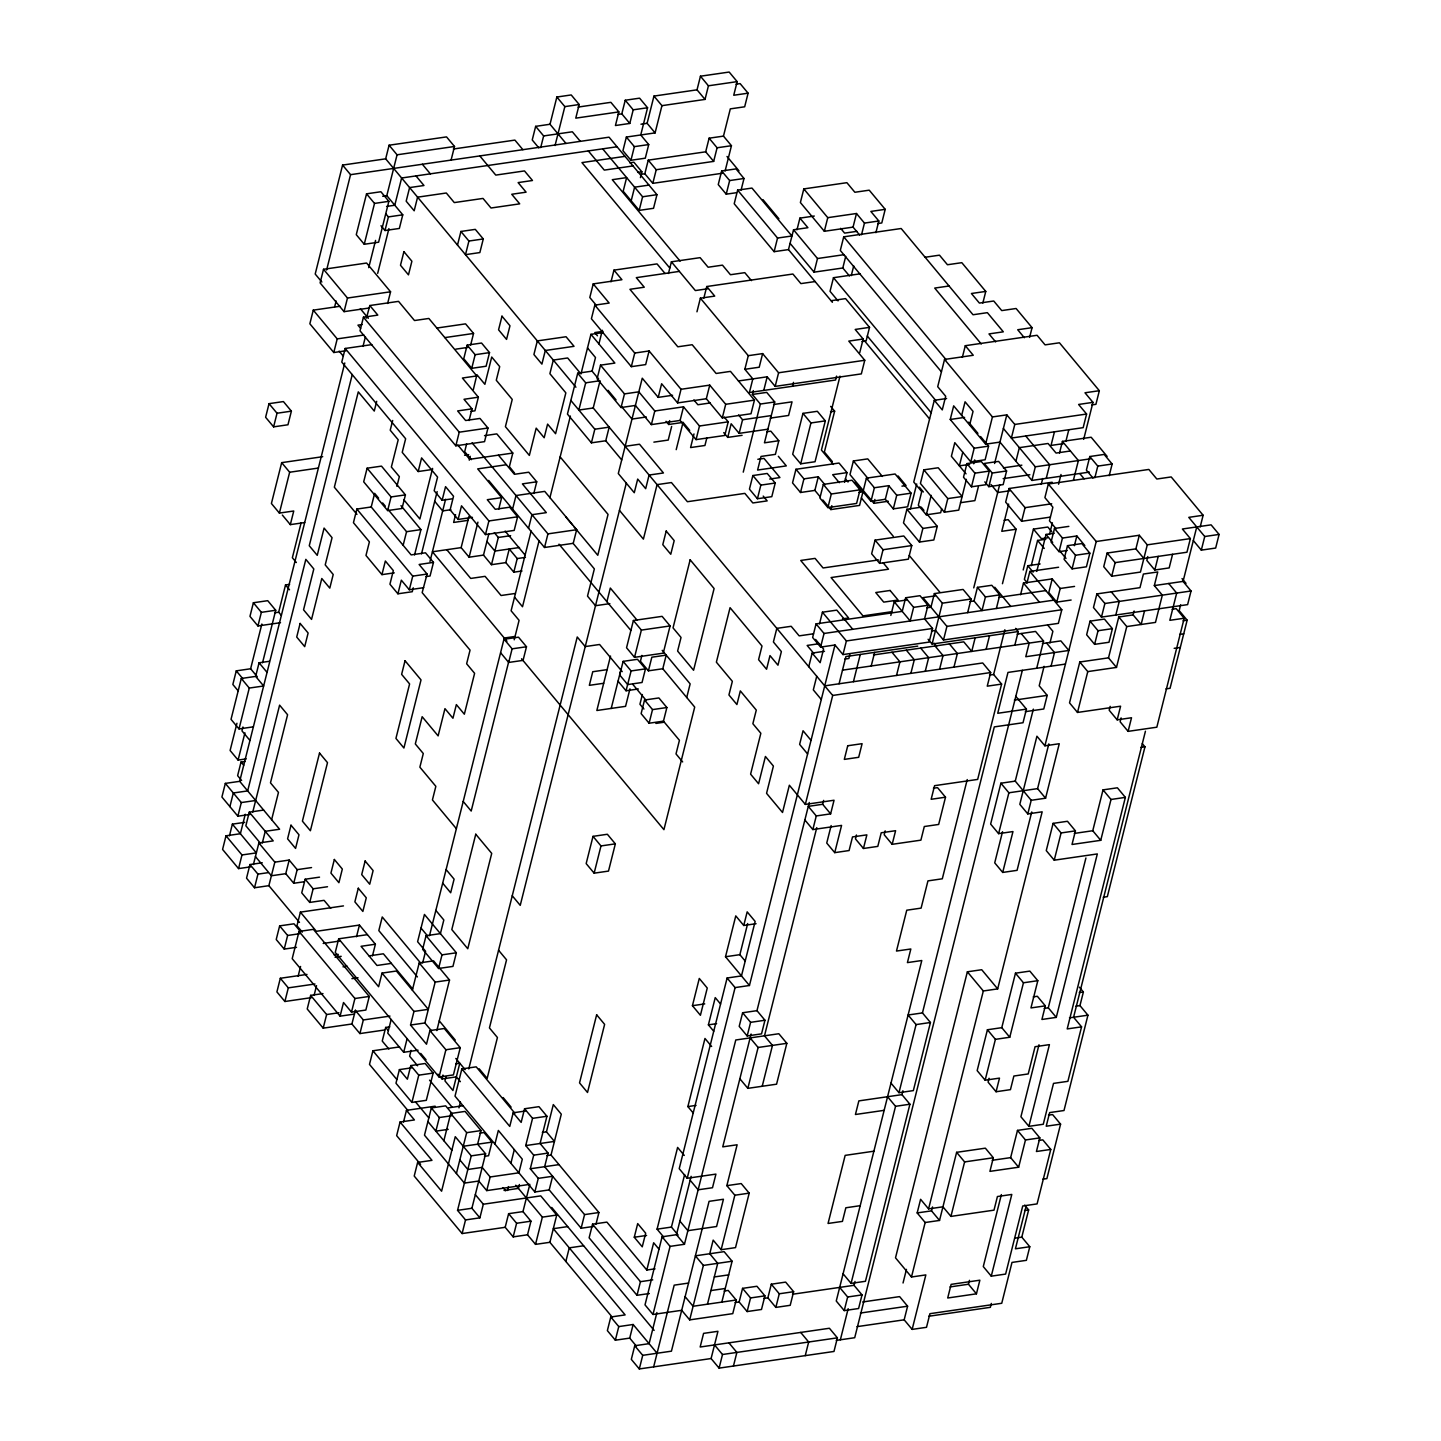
<?xml version="1.0" encoding="UTF-8"?>
<svg xmlns="http://www.w3.org/2000/svg" width="1441" height="1441" viewBox="0 0 1441 1441"><rect width="100%" height="100%" fill="white"/><g stroke="black" fill="none" stroke-linecap="round" stroke-linejoin="round"><path stroke-width="1.5" d="M269.035 403.66L265.612 417.278L273.61 426.86L287.966 424.771L291.388 411.153L283.409 401.571L269.035 403.66L277.032 413.243L273.61 426.86M575.914 387.215L385.666 158.834L342.58 165.085L315.201 274.042L321.865 282.022M339.932 306.285L313.273 310.139L309.851 323.775L333.79 352.523L346.11 350.721M387.629 303.457L390.565 291.784L366.608 263.037L323.523 269.287L320.1 282.904L344.057 311.652L368.68 308.086M326.621 270.007L350.559 174.667L342.58 165.085M322.712 456.689L281.679 462.651L271.412 503.503L279.392 513.086L293.748 510.997L290.325 524.632L304.699 522.543M257.291 676.766L250.626 668.768L236.27 670.858L232.848 684.475L238.179 690.869M262.532 662.788L275.717 610.264L267.738 600.681L253.382 602.752L249.959 616.37L257.939 625.952L280.509 622.692M279.392 513.086L289.659 472.234L281.679 462.651M241.295 678.477L249.275 688.059L263.649 685.988L255.651 676.405L241.295 678.477L231.028 719.347L239.008 728.93L253.382 726.84M334.654 306.843L336.113 301.007M257.939 625.952L261.361 612.335L253.382 602.752M366.536 193.833L356.269 234.685L364.249 244.268L378.605 242.196L388.872 201.326L380.892 191.743L366.536 193.833L374.516 203.415L364.249 244.268M236.954 723.256L230.11 750.491L238.089 760.073L246.285 758.885M250.626 668.768L261.866 624.025M262.316 842.985L265.252 831.313L279.608 829.241L239.692 781.328L225.336 783.4L221.914 797.035L237.873 816.2L250.194 814.399M239.008 728.93L249.275 688.059M333.79 352.523L337.212 338.887L313.273 310.139M344.057 311.652L347.479 298.035L323.523 269.287M242.953 726.985L241.98 730.875L249.959 740.458M255.651 676.405L259.074 662.788L269.341 661.293M385.666 158.834L389.088 145.217L446.53 136.895L454.509 146.478L451.087 160.095M238.089 760.073L244.934 732.839M229.894 806.618L233.316 792.982L247.672 790.911L305.834 559.36L313.814 568.943L303.547 609.813L311.544 619.396L321.793 578.525L329.791 588.108L333.213 574.491L325.216 564.908L332.06 537.673L324.081 528.09L317.236 555.325L309.257 545.743L352.27 374.516M245.15 761.442L241.043 762.037L237.621 775.654L241.62 780.446M281.337 615.415L278.671 612.209L285.516 584.974L289.623 584.38M301.151 522.705L292.361 557.739L296.36 562.53M371.868 344.615L345.192 348.47L341.769 362.087L405.642 438.748L402.219 452.366L418.178 471.531L432.534 469.46M245.258 814.273L240.377 833.727L226.003 835.798L222.58 849.433L238.558 868.599L250.86 866.816M239.692 781.328L344.777 362.988M368.716 267.648L375.561 240.413M381 225.733L384.981 230.524L399.355 228.453L402.76 214.817L386.8 195.652L397.068 154.799L389.088 145.217M229.461 835.816L232.379 824.144L244.7 822.361M237.873 816.2L241.295 802.565L225.336 783.4M470.847 411.406L474.954 410.811L478.376 397.194L462.399 378.028L476.773 375.939L428.86 318.461L414.504 320.532L398.545 301.367L369.815 305.528L377.812 315.111L363.438 317.2L360.016 330.818L455.824 445.809L484.536 441.648L487.959 428.013L479.979 418.43L465.623 420.52L457.626 410.937L472 408.848L469.064 420.538M384.981 230.524L388.404 216.907L385.738 213.718M366.446 318.101L369.815 305.528M377.686 273.34L388.926 228.597M363.006 346.398L365.438 336.672M263.649 810.076L249.275 812.148L245.853 825.783L260.497 843.345M238.558 868.599L241.98 854.963L226.003 835.798M252.733 812.166L279.608 705.153L287.588 714.736L270.476 782.841L278.473 792.406L271.629 819.659M262.262 862.763L249.959 864.546L246.537 878.181L254.517 887.764L268.873 885.675L299.476 922.402M253.4 864.564L258.876 842.985L273.232 840.896L249.275 812.148M254.517 887.764L257.939 874.129L249.959 864.546M376.695 401.319L374.264 411.045L358.287 391.88L334.348 487.22L356.954 514.383M425.942 576.616L430.048 576.004L433.471 562.386L425.491 552.804L411.135 554.893L371.22 506.98L356.846 509.069L353.441 522.687L369.4 541.852L365.978 555.469L381.937 574.635L394.258 572.852M367.113 468.199L363.69 481.816L387.647 510.564L402.003 508.493L405.425 494.875L381.487 466.127L367.113 468.199L391.069 496.947L387.647 510.564M268.873 885.675L274.835 862.15L258.876 842.985M371.22 506.98L374.642 493.362L378.623 498.154M392.673 420.484L390.223 430.211L398.202 439.793L391.358 467.046L399.355 476.629L396.905 486.356M304.015 881.784L293.748 883.261L285.768 873.678L289.191 860.061L274.835 862.15M300.665 931.787L294.018 923.807L279.644 925.879L276.222 939.514L284.219 949.097L296.522 947.313M293.748 883.261L297.17 869.644L289.191 860.061M457.499 245.078L460.922 231.461L475.296 229.371L483.275 238.954L479.853 252.571L465.497 254.661L468.919 241.043L460.922 231.461M284.219 949.097L287.624 935.461L279.644 925.879M306.987 974.422L280.329 978.277L276.906 991.912L284.886 1001.495L311.562 997.622M319.524 877.155L305.168 879.226L301.745 892.844L309.725 902.426L324.081 900.355L330.728 908.334M381.937 574.635L385.359 561.017L393.339 570.6L389.935 584.217L397.914 593.8L412.27 591.711L413.243 587.82M343.462 905.903L300.394 912.135L296.972 925.752L302.286 932.147M340.094 1016.157L343.516 1002.54L351.496 1012.122L365.852 1010.051L369.274 996.433L313.399 929.355L299.044 931.426L292.199 958.679L340.094 1016.157L354.45 1014.086M284.886 1001.495L288.308 987.86L280.329 978.277M309.725 902.426L313.147 888.809L305.168 879.226M418.178 471.531L421.601 457.914L437.578 477.079L434.155 490.697L442.135 500.279L452.384 498.802M403.138 545.31L406.56 531.693L387.935 509.339M298.125 976.205L300.575 966.479M397.914 593.8L401.337 580.183L409.316 589.765L423.672 587.676M432.588 468.397L419.871 518.994L403.912 499.829M414.576 554.911L420.934 529.604L400.976 505.647M467.172 345.12L463.75 358.737L471.747 368.32L486.103 366.23L489.526 352.613L481.546 343.03L467.172 345.12L475.152 354.702L471.747 368.32M470.631 345.12L473.549 333.447L465.569 323.865L436.857 328.044M409.316 589.765L412.738 576.13L356.846 509.069M322.964 993.588L310.644 995.371L307.221 1008.988L323.198 1028.153L351.91 1023.993L359.908 1033.575L384.513 1030.009M421.511 553.866L437.145 491.597M314.102 995.371L316.534 985.644M565.971 143.434L550.012 124.268L535.656 126.358L532.233 139.975L538.88 147.955M442.135 500.279L445.557 486.662L453.537 496.244L450.114 509.862L458.094 519.444L472.45 517.373M455.824 445.809L459.229 432.192L363.438 317.2M433.471 562.386L419.115 564.476L427.094 574.058L422.159 592.629L470.054 650.125L466.632 663.743L474.611 673.325L464.344 714.196L456.365 704.613L452.942 718.23L444.963 708.648L438.118 735.883L422.159 716.717L415.314 743.952L423.294 753.535L419.871 767.17L435.848 786.336L432.426 799.953L456.365 828.701M429.976 561.504L445.611 499.234M473.35 389.574L476.899 374.714L484.878 384.297L491.723 357.044L499.703 366.626L496.28 380.262L512.239 399.427L505.413 426.662L529.351 455.41L536.196 428.157L544.176 437.74L547.598 424.122L555.578 433.705L565.845 392.853L549.886 373.687L553.308 360.07L567.664 357.98L580.975 373.958M367.419 934.651L338.689 938.812L335.267 952.429L439.055 1077.003L453.411 1074.914L460.255 1047.679L444.296 1028.514L429.922 1030.585L426.5 1044.203L410.541 1025.037L413.963 1011.42L382.027 973.089L396.401 971.018L428.319 1009.348L413.963 1011.42M540.699 147.612L543.635 135.94L535.656 126.358M466.632 443.882L464.686 451.681L471.333 459.661M323.198 1028.153L326.621 1014.536L310.644 995.371M550.012 124.268L556.856 97.033L571.212 94.944L579.192 104.527L575.77 118.144L618.855 111.912L615.433 125.529L629.789 123.44L633.211 109.822L625.232 100.24L639.588 98.168L647.567 107.751L640.741 134.986L648.72 144.568L645.298 158.186L630.942 160.275L622.944 150.693L626.367 137.057L655.097 132.896L661.941 105.661L653.962 96.079L697.03 89.828L705.027 99.411L661.941 105.661M455.572 514.671L453.627 522.453L467.983 520.363M469.262 460.183L470.234 456.293M458.094 519.444L461.516 505.827L485.473 534.575L514.185 530.414L517.607 516.797L509.628 507.214L495.272 509.285L487.274 499.703L501.648 497.631L498.712 509.303M555.055 145.523L564.836 106.616L556.856 97.033M356.503 936.74L359.439 925.068L316.354 931.3L300.394 912.135M522.02 570.996L513.807 572.185L505.827 562.602L491.471 564.692L483.492 555.109L469.118 557.199L461.138 547.616L468.955 516.472M351.496 1012.122L354.918 998.505L299.044 931.426M351.91 1023.993L355.423 1010.195M469.118 557.199L477.926 522.164M372.462 955.905L375.399 944.215L359.439 925.068M359.908 1033.575L363.33 1019.958L355.333 1010.375M485.473 534.575L488.895 520.958L345.192 348.47M483.492 555.109L488.859 533.71M382.027 973.089L378.605 986.725L338.689 938.812M484.518 435.668L496.821 433.885L512.798 453.05L509.375 466.668L514.527 473.062M491.471 564.692L498.316 537.457L494.317 532.666M399.571 1046.905L372.913 1050.777L369.49 1064.395L408.073 1110.723M512.582 509.159L516.004 495.542L544.734 491.381L576.652 529.712L573.23 543.329L544.518 547.49L488.643 480.411M389.772 1026.857L385.666 1027.451L382.243 1041.068L388.89 1049.048M505.827 562.602L509.249 548.985L517.229 558.568L513.807 572.185M391.159 1019.508L387.737 1033.125L403.696 1052.29L418.052 1050.201M629.789 123.44L621.81 113.857L625.232 100.24M533.818 493.47L536.736 481.798L528.757 472.216L514.401 474.305L498.442 455.14M412.36 990.183L419.205 962.93L433.561 960.859L449.52 980.024L436.821 1030.603M435.848 910.406L443.828 919.988L440.406 933.624L426.05 935.695L422.627 949.313L438.586 968.478L452.942 966.407L456.365 952.789L424.447 914.459L417.602 941.693L425.581 951.276L422.645 962.948M528.541 528.325L531.963 514.707L546.337 512.636L522.381 483.888L536.736 481.798M429.49 935.713L504.26 638.021L514.527 636.526M531.153 530.99L511.105 610.768L519.084 620.351L514.203 639.804M665.021 273.484L657.042 263.901L613.956 270.133L621.936 279.716L593.224 283.895L589.801 297.512L596.448 305.492M399.391 1069.618L395.969 1083.236L411.928 1102.401L426.302 1100.33L433.147 1073.077L425.149 1063.494L410.793 1065.583L407.371 1079.201L399.391 1069.618L411.694 1067.835M403.696 1052.29L407.119 1038.673M630.942 160.275L634.364 146.64L626.367 137.057M598.736 379.145L592.071 371.148L577.715 373.237L567.448 414.089L591.404 442.837L605.76 440.766L621.719 459.931M594.827 305.132L591.404 318.749L631.32 366.662L645.676 364.591L649.098 350.956L634.742 353.045L594.827 305.132L609.183 303.06L593.224 283.895M411.081 1050.363L409.622 1056.199L417.602 1065.782M508.835 661.221L471.189 811.031L463.209 801.448M539.132 540.573L522.507 606.733L514.527 597.15M549.886 497.775L570.402 416.053M581.155 373.237L590.936 334.33L603.239 332.547M508.691 662.446L512.113 648.828L504.134 639.246L518.49 637.174L526.487 646.757L523.065 660.374L508.691 662.446L500.711 652.863M655.097 132.896L647.117 123.314L653.962 96.079M611.02 281.824L613.956 270.133M631.194 200.803L634.616 187.186L648.972 185.096M435.164 1106.184L406.452 1110.363L414.432 1119.945L400.076 1122.017L396.653 1135.634L420.592 1164.382M431.561 1030.945L424.897 1022.966L435.164 982.096L419.205 962.93M438.586 968.478L442.009 954.861L426.05 935.695M544.518 547.49L547.94 533.872L472.09 442.837M577.715 373.237L585.694 382.82L578.85 410.055L593.224 407.983L832.7 695.445L805.339 804.402L834.051 800.241L830.628 813.859L816.272 815.948L808.293 806.366L822.649 804.276L830.628 813.859M640.416 177.639L641.875 171.803L633.896 162.221L629.789 162.815M403.516 1122.035L406.452 1110.363M592.071 371.148L595.493 357.53L587.514 347.947M598.916 343.913L602.338 330.295M722.571 173.226L652.809 183.349L644.829 173.767L648.252 160.149L705.694 151.809L713.673 161.392L656.231 169.732L648.252 160.149M411.928 1102.401L418.773 1075.166L410.793 1065.583M350.559 174.667L609.057 137.183L656.952 194.679L653.53 208.297L639.174 210.386L642.596 196.769L602.68 148.855M590.936 334.33L614.875 363.078L600.519 365.167L597.096 378.785L621.053 407.533L635.409 405.443L651.368 424.609L680.098 420.448L696.057 439.613L724.787 435.452L728.209 421.835L724.211 417.043M593.224 407.983L600.05 380.73L585.694 382.82M652.809 183.349L656.231 169.732M591.404 442.837L594.827 429.22L570.87 400.472M400.076 1122.017L431.994 1160.347L417.638 1162.437L414.215 1176.054L462.111 1233.55L505.197 1227.3L513.176 1236.882L527.532 1234.793L535.53 1244.376L549.886 1242.304L612.425 1317.362M452.33 1113.857L445.683 1105.859L431.327 1107.949L424.483 1135.184L464.398 1183.097L478.754 1181.026L486.734 1190.608L529.82 1184.358L522.975 1211.593L530.954 1221.175L527.532 1234.793M439.055 1077.003L445.899 1049.75L429.922 1030.585M460.363 1081.669L456.365 1076.877L442.009 1078.949L442.981 1075.058M445.935 1077.021L444.963 1080.912L452.942 1090.495L459.787 1063.242L455.68 1063.836M605.76 440.766L609.183 427.148L594.827 429.22M697.03 89.828L700.452 76.211L729.182 72.05L737.162 81.633L733.739 95.25L748.095 93.179L744.673 106.796L730.317 108.868L723.472 136.12L731.452 145.703L725.111 170.993M431.327 1107.949L439.307 1117.532L435.884 1131.149L448.187 1129.366M621.053 407.533L624.475 393.897L600.519 365.167M631.32 366.662L634.742 353.045M705.027 99.411L708.432 85.794L700.452 76.211M443.864 1140.732L450.709 1113.497L465.065 1111.407L481.042 1130.573L477.619 1144.19L485.599 1153.773L471.909 1208.26L479.889 1217.843L465.533 1219.933L457.554 1210.35L471.243 1155.862L455.266 1136.697L441.594 1191.185L417.638 1162.437M514.797 1113.154L476.214 1066.844L461.859 1068.916L455.014 1096.151L534.845 1191.977L549.201 1189.906L581.137 1228.236L593.44 1226.453M668.462 273.484L671.398 261.812L700.11 257.651L708.107 267.233L722.463 265.144L730.443 274.727L744.799 272.655L751.463 280.635M458.977 1107.859L460.436 1102.023M468.757 1068.934L577.247 636.994L585.226 646.577L599.6 644.487L622.206 671.632M705.694 151.809L709.116 138.192L723.472 136.12M626.295 483.131L520.237 905.344L512.257 895.762M456.419 1173.514L466.668 1132.662L450.709 1113.497M713.673 161.392L717.096 147.775L709.116 138.192M606.895 601.672L610.318 588.054L636.94 619.99M651.368 424.609L654.79 410.991L638.831 391.826L624.475 393.897M672.587 395.284L658.213 397.374L661.635 383.756L677.612 402.922L706.324 398.743L722.301 417.908L751.013 413.747L754.436 400.13L730.479 371.382L716.123 373.471L692.184 344.723L677.81 346.795L629.915 289.299L644.271 287.227L636.292 277.645L679.377 271.394M741.07 190.158L744.006 178.486L736.027 168.903L721.653 170.975L718.248 184.592L726.228 194.175L736.477 192.698M462.111 1233.55L465.533 1219.933M696.958 311.814L700.38 298.179L714.736 296.107L706.756 286.525L792.91 274.024L800.89 283.607L815.264 281.535M726.228 194.175L729.65 180.557L721.653 170.975M610.534 656.033L596.844 710.503L625.574 706.342L629.969 688.834M689.699 430.391L683.052 422.393L668.696 424.483L669.669 420.592M479.889 1133.13L483.996 1132.536L491.975 1142.119L488.553 1155.736L484.446 1156.33M671.65 426.446L668.228 440.063L653.872 442.135M677.612 402.922L681.035 389.286L649.098 350.956M703.82 298.197L706.756 286.525M494.929 1144.064L498.352 1130.446L522.308 1159.194L518.886 1172.812L490.156 1176.973L482.177 1167.39L467.821 1169.48L459.841 1159.897M737.63 190.14L777.546 238.053L791.902 235.982L751.986 188.069L737.63 190.14L734.208 203.757L774.123 251.671L788.479 249.599L832.394 302.304M479.889 1217.843L483.311 1204.226L475.332 1194.643M486.734 1190.608L490.156 1176.973M680.098 420.448L683.52 406.83L654.79 410.991M611.218 708.432L620.981 669.507M676.207 449.646L683.052 422.393M623.124 661.365L619.702 675L627.682 684.583L642.038 682.494L645.46 668.876L637.48 659.294L623.124 661.365L631.104 670.948L626.042 690.761L638.345 688.978M633.392 620.513L626.547 647.748L634.526 657.33L663.238 653.169L670.083 625.934L662.103 616.352L633.392 620.513L641.371 630.095L634.526 657.33M525.497 1111.011L513.176 1112.794L509.754 1126.412L461.859 1068.916M510.907 1163.229L514.311 1149.612M581.137 1228.236L584.56 1214.601L544.644 1166.706L548.066 1153.07L540.087 1143.488L546.932 1116.253L538.952 1106.67L524.578 1108.759L521.156 1122.377L513.176 1112.794M593.008 836.356L586.163 863.591L594.142 873.174L608.498 871.085L615.343 843.85L607.363 834.267L593.008 836.356L600.987 845.939L594.142 873.174M693.986 433.939L690.581 447.557L704.937 445.485L706.883 437.704M507.502 1190.482L508.475 1186.591M641.911 655.403L640.434 661.239L648.414 670.822L662.788 668.75L694.706 707.081L663.923 829.656L521.57 658.771M696.057 439.613L699.479 425.996L683.52 406.83M706.324 398.743L709.747 385.125L681.035 389.286M505.197 1227.3L508.619 1213.682L522.975 1211.593M534.845 1191.977L538.268 1178.36L530.288 1168.777L533.71 1155.16L525.731 1145.577L532.558 1118.342L524.578 1108.759M519.39 1184.502L518.418 1188.393L504.062 1190.482M642.38 694.526L639.93 704.253L643.929 709.044M648.414 670.822L651.836 657.204L666.21 655.133L662.788 668.75M663.454 721.148L666.877 707.531L658.897 697.948L644.541 700.02L641.119 713.637L649.098 723.22L663.454 721.148L679.432 740.314L676.009 753.931L682.656 761.911M513.176 1236.882L516.599 1223.265L508.619 1213.682M722.301 417.908L725.706 404.291L709.747 385.125M525.731 1145.577L554.443 1141.416L546.463 1131.833L553.308 1104.599L561.288 1114.181L551.02 1155.034L598.916 1212.529L595.98 1224.202M649.098 723.22L652.521 709.602L644.541 700.02M774.123 251.671L777.546 238.053M742.097 435.326L727.741 437.398L731.163 423.78L739.143 433.363L767.873 429.202M836.555 376.119L835.582 380.01L749.41 392.51L752.832 378.875L744.853 369.292L748.275 355.675L700.38 298.179M739.143 433.363L742.565 419.745L738.567 414.954M535.53 1244.376L542.356 1217.141L515.752 1185.204M549.201 1189.906L552.624 1176.288L538.268 1178.36M788.479 249.599L793.541 229.785L807.915 227.696L799.917 218.113L814.291 216.042M877.677 223.553L881.784 222.959L885.206 209.341L869.229 190.176L854.873 192.265L846.894 182.683L803.808 188.915L800.385 202.533L824.342 231.281L853.054 227.12L859.719 235.117M743.25 472.144L760.344 404.038L752.364 394.456L753.337 390.565M748.275 355.675L762.631 353.603L759.209 367.221L744.853 369.292M796.999 229.785L799.917 218.113M549.886 1242.304L556.73 1215.051L540.753 1195.886L483.311 1204.226M686.727 697.498L690.149 683.881L662.212 650.341M763.766 390.421L767.188 376.803L738.476 380.964M752.868 475.53L749.446 489.147L757.426 498.73L771.8 496.659L775.222 483.041L767.224 473.459L752.868 475.53L760.848 485.113L757.426 498.73M859.737 352.649L863.159 339.031L848.785 341.103L864.762 360.268L861.34 373.885L775.168 386.386L778.59 372.769L762.631 353.603M752.364 394.456L766.72 392.384L774.718 401.967L764.45 442.819L778.806 440.73L775.384 454.365L761.028 456.437L757.606 470.054L786.318 465.893L778.338 456.311M565.845 1261.469L569.267 1247.852L583.623 1245.763M849.451 275.97L842.805 267.99L814.075 272.151L817.497 258.533L793.541 229.785M824.342 231.281L827.764 217.663L803.808 188.915M792.496 386.26L793.469 382.369M655.025 1268.837L646.811 1270.025L606.895 1222.112L592.539 1224.184L589.117 1237.819L637.012 1295.297L649.333 1293.514M860.133 273.826L833.456 277.699L830.034 291.316L838.032 300.899M995.641 341.895L988.976 333.916L1003.332 331.826L987.373 312.661L973.017 314.75L901.165 228.507L843.724 236.828L840.301 250.446L941.423 371.832M802.961 413.369L792.694 454.239L800.692 463.822L815.048 461.732L825.315 420.88L817.335 411.297L802.961 413.369L810.941 422.952L800.692 463.822M842.805 267.99L845.723 256.318M853.054 227.12L856.476 213.502L827.764 217.663M844.57 482.357L847.02 472.63L839.04 463.047L795.954 469.28L792.532 482.915L800.512 492.498L814.885 490.408L820.199 496.803M851.271 275.627L853.72 265.901M861.538 234.757L864.456 223.085L856.476 213.502M800.512 492.498L803.934 478.862L795.954 469.28M875.894 232.685L878.83 220.995L870.85 211.431L885.206 209.341M839.995 376.137L821.424 450.06L833.402 464.434M814.885 490.408L818.29 476.791L803.934 478.862M830.646 406.38L834.645 411.171L824.378 452.024L832.358 461.606M567.664 1226.597L553.308 1228.687L625.142 1314.912L610.786 1317.002L607.363 1330.619L615.343 1340.202L629.717 1338.113L636.364 1346.11M634.274 1237.243L637.697 1223.607L645.676 1233.19L642.254 1246.825L634.274 1237.243L646.577 1235.459M692.437 1005.692L699.281 978.457L707.261 988.04L700.416 1015.275L692.437 1005.692L704.739 1003.909M823.315 484.41L819.911 498.028L827.891 507.61L856.602 503.449L860.025 489.832L852.045 480.249L823.315 484.41L831.313 493.993L827.891 507.61M615.343 1340.202L618.765 1326.585L610.786 1317.002M831.223 300.701L845.579 298.611L869.535 327.359L866.113 340.977L862.006 341.571M866.401 478.16L874.381 487.742L888.755 485.671L885.332 499.288L893.312 508.871L907.668 506.782L911.09 493.164L895.131 473.999L866.401 478.16L859.557 505.413L830.845 509.574L831.817 505.683M637.012 1295.297L640.434 1281.679L592.539 1224.184M629.717 1338.113L633.139 1324.495L618.765 1326.585M646.811 1270.025L653.656 1242.772L658.987 1249.167M663.743 1237.153L657.078 1229.155L677.612 1147.432L684.259 1155.43M693.193 1112.974L687.879 1106.58L704.973 1038.475L711.638 1046.472M713.727 1031.252L708.396 1024.857L715.24 997.622L720.554 1003.999M743.754 925.482L747.177 911.865L755.156 921.447L741.467 975.917L727.111 978.007L735.09 987.589L749.446 985.5L725.507 956.752L735.775 915.9L743.754 925.482L756.057 923.699M882.396 476.449L867.752 458.886L853.396 460.958L849.974 474.575L873.93 503.323L888.286 501.252M656.916 1312.535L649.098 1343.66L634.742 1345.75L631.32 1359.367L639.3 1368.95L711.097 1358.539L719.095 1368.121L833.979 1351.46L837.401 1337.842L829.404 1328.26L700.164 1347.011L703.586 1333.375L717.942 1331.304L711.097 1358.539M662.103 1236.792L670.083 1246.375L684.457 1244.285L676.459 1234.703L662.103 1236.792L645.01 1304.88L652.989 1314.462L681.701 1310.301L689.681 1319.884L732.767 1313.634L736.189 1300.016L728.209 1290.434L724.102 1291.028M727.111 978.007L679.215 1168.687L687.195 1178.27L715.925 1174.109L712.502 1187.726L698.128 1189.798L690.149 1180.215M816.056 623.881L812.634 637.498L820.613 647.081L834.987 644.992L842.967 654.574L929.121 642.092L932.543 628.474L924.564 618.891L927.986 605.274L920.006 595.691L905.65 597.763L902.228 611.38L816.056 623.881L824.036 633.464L820.613 647.081M808.761 666.697L812.166 653.079L824.486 651.296M819.497 623.899L822.433 612.209L836.789 610.137L852.766 629.303M678.099 1235.063L671.434 1227.084L684.637 1174.541M745.195 961.057L739.863 954.681L747.681 923.537M639.3 1368.95L642.722 1355.333L634.742 1345.75M652.989 1314.462L670.083 1246.375M687.195 1178.27L735.09 987.589M676.459 1234.703L691.122 1176.324M816.741 676.279L813.318 689.897L821.298 699.479M885.332 499.288L870.976 501.378L874.381 487.742M653.656 1366.861L674.19 1285.156L688.546 1283.066M684.457 1244.285L735.775 1039.988L778.842 1033.737L786.84 1043.32L776.573 1084.19L747.843 1088.351L739.863 1078.769M756.975 1010.663L742.619 1012.753L739.197 1026.37L747.177 1035.953L761.532 1033.863L764.955 1020.246L756.975 1010.663L809.266 802.475M749.446 985.5L834.987 644.992M873.93 503.323L874.903 499.433M747.177 1035.953L750.599 1022.335L742.619 1012.753M842.967 654.574L846.389 640.957L822.433 612.209M751.103 1034.008L722.752 1146.856L737.126 1144.784L726.858 1185.637L734.838 1195.219L721.148 1249.707L735.522 1247.618L749.194 1193.148L741.214 1183.565L726.858 1185.637M839.076 683.773L845.921 656.538L917.719 646.126M875.065 540.141L871.643 553.776L879.622 563.359L908.352 559.18L911.775 545.563L903.795 535.98L875.065 540.141L883.045 549.723L879.622 563.359M849.848 654.61L848.875 658.501L844.768 659.095M689.681 1319.884L703.37 1265.414L695.391 1255.832L724.121 1251.653L732.1 1261.235L721.833 1302.106M747.843 1088.351L758.11 1047.481L750.131 1037.898M933.426 788.227L937.533 787.633L945.512 797.197L938.667 824.45L924.311 826.522L920.889 840.157L892.177 844.318L895.6 830.7L881.226 832.772L877.803 846.389L863.447 848.479L866.87 834.861L852.514 836.933L849.091 850.55L834.735 852.64L841.58 825.405L812.85 829.566L816.272 815.948M893.312 508.871L896.734 495.254L888.755 485.671M816.777 827.62L764.487 1035.827L772.466 1045.409L762.217 1086.262M822.649 804.276L823.622 800.385M853.432 681.701L860.277 654.448M923.933 510.384L921.267 507.178L906.911 509.267L903.489 522.885L919.466 542.05L933.822 539.979L937.244 526.343L926.599 513.572M946.593 398.527L934.29 400.31L913.756 482.033L921.736 491.615L918.313 505.233L926.293 514.815L940.667 512.726L941.639 508.835M1091.828 404.921L1095.917 404.327L1099.339 390.709L1059.441 342.796L1045.067 344.867L1037.088 335.285L965.29 345.696L973.269 355.279L944.539 359.439L937.713 386.692L945.692 396.275L942.27 409.892L934.29 400.31M707.477 1304.177L717.726 1263.325L709.747 1253.742L713.169 1240.125L721.148 1249.707M910.352 509.285L916.71 483.978M831.151 825.549L826.738 843.057L834.735 852.64M871.229 665.994L874.651 652.377M923.843 469.838L947.8 498.586L962.156 496.515L938.217 467.767L923.843 469.838L920.421 483.455L944.377 512.203L958.733 510.132L966.371 479.349M890.826 615.433L894.249 601.798L906.551 600.014M962.354 357.368L965.29 345.696M919.466 542.05L922.87 528.433L906.911 509.267M926.293 514.815L931.192 495.362M980.582 436.551L988.562 446.134L985.14 459.751L970.784 461.84L974.188 448.223L950.249 419.475L953.672 405.858L985.608 444.17L999.964 442.099L1031.9 480.429L1089.342 472.108M982.834 303.096L985.77 291.424L961.813 262.676L947.457 264.748L939.478 255.165L925.122 257.255M719.095 1368.121L722.499 1354.504L714.52 1344.921M739.143 1301.98L742.565 1288.362L756.939 1286.273L764.919 1295.855L761.496 1309.473L747.14 1311.562L739.143 1301.98L735.054 1302.574M856.44 835.005L855.468 838.896L863.447 848.479M896.518 675.451L899.941 661.833L891.961 652.251M905.65 597.763L913.63 607.345L910.208 620.963L894.249 601.798M961.651 415.44L965.074 401.805L973.053 411.387L969.631 425.023M944.377 512.203L947.8 498.586M962.786 452.258L959.364 465.875L969.631 464.38M733.451 1366.05L736.873 1352.415L728.894 1342.832M747.14 1311.562L750.545 1297.945L742.565 1288.362M910.874 673.361L914.296 659.744L906.317 650.161M967.65 612.641L971.072 599.024L963.092 589.441L934.362 593.602L930.94 607.219L926.833 607.814M966.929 463.588L963.507 477.223L971.486 486.806L985.86 484.716L989.283 471.099L981.285 461.516L966.929 463.588L974.909 473.17L971.486 486.806M973.738 463.786L974.71 459.895M767.873 1297.819L771.295 1284.201L785.651 1282.112L793.631 1291.694L790.208 1305.312L775.852 1307.401L767.873 1297.819L763.766 1298.413M885.17 830.845L884.198 834.735L892.177 844.318M925.248 671.29L928.67 657.672L920.673 648.09M1014.824 645.172L1018.247 631.554L932.093 644.055L942.342 603.185L934.362 593.602M985.608 444.17L992.435 416.935L944.539 359.439M978.295 487.004L974.873 500.621L960.517 502.693M775.852 1307.401L779.275 1293.784L771.295 1284.201M1058.595 567.25L1029.865 571.411L1061.801 609.741L1058.378 623.359L943.495 640.002L946.917 626.385L922.961 597.637L935.263 595.854M939.604 669.2L943.026 655.583L935.047 646M988.814 486.68L992.237 473.044L984.257 463.462L998.613 461.39L1006.593 470.973L1003.17 484.59L988.814 486.68L984.815 481.888M994.578 463.498L1006.809 414.864L992.435 416.935M1029.613 337.392L1032.062 327.665L1016.103 308.5L1001.729 310.59L993.75 301.007L979.394 303.078L971.414 293.496L985.77 291.424M953.96 667.129L957.382 653.512L949.403 643.929M973.738 587.874L999.64 484.752M1006.809 414.864L1014.788 424.447L1011.366 438.064L1083.164 427.653L1086.586 414.035L1078.607 404.453L1092.962 402.363L1083.686 439.343M977.448 587.352L985.428 596.934L982.005 610.57L974.026 600.987L977.448 587.352L991.804 585.28L999.784 594.863L996.379 608.48M1052.164 482.249L1009.078 488.499L1005.656 502.116L1021.633 521.282L1050.345 517.121M1015.923 461.264L1019.345 447.647L1048.075 443.486L1056.055 453.068L1070.411 450.979M1008.628 504.08L1001.783 531.315L1016.139 529.243L1002.45 583.713M975.161 637.805L971.738 651.422L963.759 641.839L873.498 654.935M805.249 1355.639L808.671 1342.003L800.692 1332.421M986.112 649.333L989.535 635.715M1021.633 521.282L1025.055 507.664L1009.078 488.499M1031.9 480.429L1035.322 466.812L1003.386 428.481M824.72 685.862L982.69 662.968L990.669 672.551L987.247 686.168L1001.603 684.079L977.664 779.419L934.579 785.669L931.156 799.287L945.512 797.197M967.235 779.563L942.306 878.794L927.95 880.883L921.105 908.118L906.749 910.208L896.482 951.06L910.838 948.989L907.416 962.606L921.79 960.517L836.248 1301.025L844.228 1310.608L858.602 1308.518L862.024 1294.901L854.027 1285.318L855.017 1281.427M1001.603 684.079L993.624 674.496L1004.863 629.753M1041.249 484.356L1042.726 478.52M1054.452 431.814L1051.029 445.431L1063.332 443.648M1023.2 569.97L1033.449 529.117L1047.823 527.028L1051.804 531.819M1046.256 478.34L1049.678 464.723L1025.722 435.975M1020.552 594.737L1023.488 583.065L1052.218 578.904L1060.198 588.486L1056.775 602.104L1071.131 600.032M1040.114 563.953L1027.793 565.737L1024.371 579.354L1027.037 582.542M1200.191 526.938L1203.127 515.266L1171.191 476.935L1156.835 479.024L1148.855 469.442L1048.328 484.014L1044.905 497.631L1052.885 507.214L1049.462 520.831L1056.109 528.829M1031.234 565.755L1037.592 540.447L1045.806 539.258M1059.495 453.068L1062.431 441.396L1091.161 437.235L1107.12 456.401M844.228 1310.608L847.65 1296.99L839.671 1287.407M902.913 1090.747L901.94 1094.638L909.919 1104.22L865.447 1281.283L851.073 1283.373L895.545 1106.31L887.566 1096.727M898.968 1092.692L916.08 1024.587L908.1 1015.004L922.456 1012.915L930.436 1022.498L913.342 1090.603L898.968 1092.692L890.988 1083.11M1026.929 583.083L1029.865 571.411M1065.872 441.414L1068.808 429.724M840.355 1339.806L848.173 1308.68M922.456 1012.915L994.308 726.894L1023.02 722.734L1026.442 709.116L1015.797 696.345M1036.763 571.429L1046.04 534.449L1054.254 533.26M1058.577 484.23L1061.008 474.485M1049.48 534.467L1052.416 522.795M1068.844 526.379L1054.488 528.469L1051.065 542.086L1059.045 551.669L1067.259 550.48M1022.353 670.335L854.711 1337.716L836.248 1340.4M1073.419 480.195L1078.39 460.562L1062.431 441.396M997.676 988.886L981.717 969.721L967.361 971.81L983.32 990.976L997.676 988.886L1042.167 811.823L1027.793 813.913L1031.216 800.295L1015.257 781.13L1000.901 783.202L990.633 824.072L998.613 833.655L1012.969 831.565L1002.702 872.435L1017.076 870.346L1031.738 811.967M1052.218 578.904L1048.796 592.521L1056.775 602.104M1059.045 551.669L1062.467 538.051L1054.488 528.469M1036.709 668.246L1043.554 641.011L1035.575 631.428L1017.112 634.112M1067.493 545.671L1064.07 559.288L1072.068 568.871L1086.424 566.799L1089.846 553.164L1081.867 543.581L1067.493 545.671L1075.49 555.253L1072.068 568.871M1109.21 475.692L1112.146 464.02L1104.166 454.437L1089.792 456.527L1086.388 470.144L1093.035 478.124M998.613 833.655L1008.88 792.784L1000.901 783.202M967.361 971.81L895.509 1257.831L911.487 1276.996L925.842 1274.907L912.153 1329.395L926.509 1327.305L929.931 1313.688L1001.747 1303.276L1011.996 1262.424L1026.37 1260.335L1029.793 1246.717L1021.795 1237.135L1028.64 1209.9L1024.659 1205.108M1002.54 831.709L994.722 862.853L1002.702 872.435M1015.257 781.13L1033.341 709.134M1044.095 666.336L1039.195 685.79L1047.193 695.373L1043.77 708.99L1025.308 711.656M1049.949 642.974L1052.885 631.302L1047.571 624.908M1074.392 545.689L1076.841 535.962L1062.467 538.051M1094.854 477.782L1097.79 466.109L1089.792 456.527M1051.065 666.174L1054.488 652.557L1046.508 642.974M911.487 1276.996L925.158 1222.508L917.178 1212.926L920.601 1199.308L928.58 1208.891L942.936 1206.819L950.934 1216.402L994.002 1210.152L997.424 1196.534L1011.798 1194.445L991.264 1276.168L1005.62 1274.078L1022.732 1205.991L1037.088 1203.901L1050.777 1149.432L1042.798 1139.849L1038.691 1140.443M903.039 1282.994L906.461 1269.377M928.58 1208.891L983.32 990.976M1031.216 800.295L1045.572 798.206L1059.261 743.736L1044.905 745.808L1096.223 541.51L1048.328 484.014M912.153 1329.395L904.173 1319.812L907.596 1306.194L899.616 1296.612L862.691 1301.962M925.158 1222.508L939.532 1220.437L931.534 1210.854L932.525 1206.964M1045.572 798.206L1037.592 788.623L1048.832 743.88M939.532 1220.437L956.626 1152.332L985.356 1148.171L993.335 1157.753L989.913 1171.371L1018.643 1167.21L1025.47 1139.975L1017.49 1130.392L1031.846 1128.303L1039.844 1137.886L1036.421 1151.503L1050.777 1149.432M987.427 1029.757L995.407 1039.339L1009.763 1037.25L1001.783 1027.667L987.427 1029.757L977.16 1070.609L985.14 1080.192L999.496 1078.12L996.073 1091.738L1010.447 1089.648L1013.87 1076.031L1028.226 1073.941L1035.07 1046.706L1049.426 1044.635L1028.892 1126.34L1043.266 1124.268L1053.515 1083.398L1067.889 1081.326L1081.561 1026.839L1073.581 1017.256L1145.433 731.235M1079.795 662.013L1087.775 671.596L1116.487 667.417L1108.507 657.853L1079.795 662.013L1069.528 702.866L1077.508 712.448L1120.594 706.198L1117.171 719.834L1131.527 717.744L1128.105 731.362L1156.835 727.201L1184.196 618.243L1176.216 608.66L1172.109 609.255M1090.062 621.143L1086.64 634.76L1094.62 644.343L1108.976 642.272L1112.398 628.654L1104.418 619.072L1090.062 621.143L1098.042 630.726L1094.62 644.343M1144.532 610.858L1141.128 624.475L1133.13 614.893L1118.774 616.982L1126.754 626.565L1155.484 622.404L1162.329 595.169L1154.331 585.586L1157.753 571.951L1143.397 574.04L1139.975 587.658L1096.889 593.908L1093.467 607.526L1101.464 617.108L1187.618 604.626L1191.041 590.99L1183.061 581.407L1196.75 526.938M1143.866 558.46L1135.886 548.877L1107.156 553.038L1103.734 566.673L1111.713 576.256L1140.443 572.077L1147.288 544.842L1139.309 535.259L1096.223 541.51M950.934 1216.402L964.605 1161.914L956.626 1152.332M985.14 1080.192L995.407 1039.339M1077.508 712.448L1087.775 671.596M1101.464 617.108L1104.887 603.491L1096.889 593.908M1111.713 576.256L1115.136 562.62L1107.156 553.038M989.066 1078.264L988.094 1082.155L996.073 1091.738M1001.783 1027.667L1015.473 973.197L1029.829 971.108L1037.808 980.691L1030.963 1007.925L1045.319 1005.854L1041.915 1019.471L1056.271 1017.382L1097.322 853.937L1054.236 860.187L1046.256 850.604L1053.101 823.369L1067.457 821.28L1075.436 830.863L1072.014 844.48L1100.744 840.319L1111.011 799.467L1103.031 789.884L1117.387 787.795L1125.367 797.377L1067.205 1028.928L1081.561 1026.839M1009.763 1037.25L1023.452 982.78L1015.473 973.197M1054.236 860.187L1061.08 832.952L1053.101 823.369M1115.82 615.019L1119.243 601.401L1111.263 591.819M1108.507 657.853L1118.774 616.982M1135.886 548.877L1139.309 535.259M1116.487 667.417L1126.754 626.565M1110.164 706.342L1109.192 710.251L1117.171 719.834M1133.13 614.893L1134.121 611.002M1147.793 556.532L1146.82 560.423L1154.799 570.006L1169.173 567.916L1172.578 554.299M976.44 1293.82L979.862 1280.202L951.132 1284.363L947.71 1297.999L976.44 1293.82L968.46 1284.237L969.433 1280.347M1154.799 570.006L1158.222 556.388M1001.369 1194.589L983.284 1266.585L991.264 1276.168M1018.643 1167.21L1010.645 1157.627L1017.49 1130.392M1038.997 1044.779L1020.912 1116.757L1028.892 1126.34M1056.271 1017.382L1048.291 1007.799L1085.92 857.989M1100.744 840.319L1092.764 830.736L1103.031 789.884M1121.098 717.888L1120.125 721.779L1128.105 731.362M991.318 1303.439L990.345 1307.329L928.797 1316.245M1193.328 540.555L1201.308 550.138L1215.664 548.048L1219.086 534.431L1211.106 524.848L1182.377 529.009L1190.374 538.592L1186.952 552.227L1115.136 562.62M1025.686 1207.936L1015.419 1248.807L1029.793 1246.717M1042.78 1179.206L1046.887 1178.612L1060.576 1124.142L1046.22 1126.214L1049.642 1112.596L1063.998 1110.525L1087.937 1015.185L1079.957 1005.602L1083.38 991.984L1079.399 987.193M1142.299 743.628L1144.965 746.816L1107.336 896.626L1103.23 897.239M1180.647 604.77L1179.17 610.606L1187.15 620.188L1170.056 688.294L1165.949 688.888M1201.308 550.138L1204.73 536.52L1188.771 517.355L1203.127 515.266M564.836 106.616L579.192 104.527M708.432 85.794L737.162 81.633M578.039 107.084L610.876 102.329L618.855 111.912M736.009 84.19L740.116 83.596L748.095 93.179M633.211 109.822L647.567 107.751M617.703 114.451L621.81 113.857M397.068 154.799L454.509 146.478M453.357 149.017L514.905 140.101L522.885 149.684M543.635 135.94L572.347 131.779L580.327 141.362M640.957 124.214L647.117 123.314M617.036 146.766L401.625 178L394.78 205.234L386.584 206.423M634.364 146.64L648.72 144.568M625.016 156.349L581.948 162.599L669.759 268.008M382.694 196.246L386.8 195.652M717.096 147.775L731.452 145.703M374.516 203.415L388.872 201.326M632.995 165.931L604.283 170.11L588.324 150.945M637.769 172.398L641.875 171.803M640.723 174.361L644.829 173.767M388.404 216.907L402.76 214.817M729.65 180.557L744.006 178.486M642.596 196.769L656.952 194.679M468.919 241.043L483.275 238.954M347.479 298.035L390.565 291.784M864.456 223.085L878.83 220.995M856.927 231.335L844.606 233.118L840.625 228.326M362.051 324.549L357.944 325.144L360.61 328.35M817.497 258.533L844.174 254.661M337.212 338.887L363.889 335.033M707.657 288.776L695.337 290.56L671.398 261.812M444.837 337.608L473.549 333.447M455.77 349.154L468.091 347.371M602.986 331.376L594.773 332.565L597.439 335.771M475.152 354.702L489.526 352.613M949.061 286.002L934.705 288.074L981.267 343.985M277.032 413.243L291.388 411.153M869.535 327.359L855.179 329.449L863.159 339.031M478.376 397.194L464.002 399.283L472 408.848M1032.062 327.665L1017.706 329.737L1024.353 337.734M778.59 372.769L864.762 360.268M459.229 432.192L487.959 428.013M710.197 402.958L697.876 404.741L693.896 399.95M725.706 404.291L754.436 400.13M646.343 416.989L631.987 419.061L621.341 406.29M289.659 472.234L318.371 468.055M760.344 404.038L774.718 401.967M773.565 404.507L792.028 401.841L788.605 415.458L770.142 418.124M464.578 455.248L468.685 454.654M512.798 453.05L469.712 459.301L457.734 444.927M699.479 425.996L728.209 421.835M742.565 419.745L771.295 415.584M830.538 411.766L834.645 411.171M625.142 446.314L639.516 444.224L663.454 472.972L649.098 475.044L645.676 488.679L637.697 479.096L634.274 492.714L618.297 473.549L642.254 378.208L658.213 397.374M506.421 464.723L477.691 468.883L501.648 497.631M810.941 422.952L825.315 420.88M766.72 431.76L770.827 431.165L778.806 440.73M1099.339 390.709L1084.983 392.781L1092.962 402.363M391.069 496.947L405.425 494.875M950.249 419.475L964.605 417.386M757.822 459.283L763.982 458.4L779.941 477.565L769.692 479.042M1014.788 424.447L1086.586 414.035M450.889 509.718L442.675 510.907L434.696 501.324M974.188 448.223L988.562 446.134M406.56 531.693L420.934 529.604M488.895 520.958L517.607 516.797M760.848 485.113L775.222 483.041M847.02 472.63L832.664 474.701L839.31 482.699M498.316 537.457L510.618 535.674M547.94 533.872L576.652 529.712M1003.368 467.857L1021.849 465.173M461.138 547.616L432.426 551.777L506.926 641.209M831.313 493.993L860.025 489.832M974.909 473.17L989.283 471.099M858.89 492.39L862.979 491.795M901.958 486.139L906.065 485.545L898.085 475.962M992.237 473.044L1006.593 470.973M1035.322 466.812L1090.711 458.778M519.499 547.508L494.893 551.074L486.914 541.492M1003.152 478.628L1029.829 474.755M896.734 495.254L911.09 493.164M1097.79 466.109L1112.146 464.02M517.229 558.568L525.443 557.379M412.738 576.13L427.094 574.058M1009.997 490.751L997.676 492.534L991.03 484.554M261.361 612.335L275.717 610.264M274.583 612.803L278.671 612.209M1025.055 507.664L1051.714 503.792M922.87 528.433L937.244 526.343M1004.053 520.255L1008.16 519.661L1016.139 529.243M515.41 593.44L501.054 595.511L485.095 576.346L470.721 578.435L446.782 549.687M883.045 549.723L911.775 545.563M878.47 559.937L823.063 567.97L815.084 558.388L800.728 560.459L848.623 617.955L842.463 618.855M1047.589 537.799L1041.447 538.7L1033.449 529.117M609.849 603.635L595.493 605.706L587.514 596.124L594.358 568.889L573.068 543.329M1075.49 555.253L1089.846 553.164M1147.288 544.842L1190.374 538.592M1204.73 536.52L1219.086 534.431M512.113 648.828L526.487 646.757M641.371 630.095L670.083 625.934M913.63 607.345L927.986 605.274M942.342 603.185L971.072 599.024M985.428 596.934L999.784 594.863M891.709 611.705L862.979 615.883L831.061 577.553L888.503 569.213L883.171 562.837M969.919 601.581L974.026 600.987M998.649 597.403L1045.824 590.576M1060.198 588.486L1074.554 586.415M813.517 633.788L799.161 635.859L791.181 626.295L776.825 628.366L773.403 641.984L781.382 651.566L777.96 665.184L769.98 655.601L766.558 669.236L758.578 659.654L762.001 646.018L730.065 607.688L716.375 662.176L732.352 681.341L728.93 694.958L736.909 704.541L740.332 690.923L756.291 710.089L752.868 723.706L760.848 733.289L750.599 774.159L758.578 783.742L765.423 756.489L773.403 766.072L766.558 793.325L782.517 812.472L789.362 785.237L805.339 804.402M824.036 633.464L1053.821 600.158M1154.331 585.586L1183.061 581.407M607.111 669.651L592.755 671.722L589.333 685.34L603.689 683.268M631.104 670.948L645.46 668.876M819.461 643.659L807.14 645.442L813.805 653.439M846.389 640.957L932.543 628.474M946.917 626.385L1061.801 609.741M1104.887 603.491L1191.041 590.99M931.408 631.014L935.515 630.419L943.495 640.002M1098.042 630.726L1112.398 628.654M1184.196 618.243L1169.84 620.314L1176.685 593.08L1168.705 583.497M842.499 670.155L1043.554 641.011M1183.061 620.783L1187.15 620.188M1042.401 643.569L1060.864 640.885L1068.844 650.467L1025.776 656.718L1029.198 643.1L1021.201 633.518M652.521 709.602L666.877 707.531M1179.639 634.4L1183.745 633.806M832.7 695.445L990.669 672.551M655.889 723.418L664.103 722.229M989.517 675.09L993.624 674.496M1065.421 664.085L1007.98 672.425L997.73 713.277L1026.442 709.116M1174.163 648.324L1180.323 647.441M241.295 802.565L255.651 800.494M1014.356 700.128L1047.193 695.373M241.98 854.963L256.336 852.892L232.379 824.144M257.939 874.129L268.188 872.652M297.17 869.644L311.544 867.572M1140.858 747.411L1144.965 746.816M285.768 873.678L271.412 875.768L255.453 856.602M600.987 845.939L615.343 843.85M313.147 888.809L327.503 886.737M1008.88 792.784L1037.592 788.623M1111.011 799.467L1125.367 797.377M287.624 935.461L299.944 933.678M1061.08 832.952L1075.436 830.863M1074.302 833.42L1092.764 830.736M323.198 943.441L339.608 941.063M375.399 944.215L361.043 946.305L377.002 965.47L391.376 963.381M334.132 954.969L338.239 954.374M335.033 957.238L341.193 956.338M369.022 955.887L383.378 953.798L412.648 988.94M343.012 966.821L347.119 966.227M442.009 954.861L456.365 952.789M288.308 987.86L314.985 984.005M351.91 978.655L358.052 977.755M435.164 982.096L449.52 980.024M354.918 998.505L369.274 996.433M326.621 1014.536L338.923 1012.753M725.507 956.752L739.863 954.681M363.33 1019.958L389.989 1016.085M410.541 1025.037L424.897 1022.966M445.899 1049.75L460.255 1047.679M708.396 1024.857L716.609 1023.668M750.599 1022.335L764.955 1020.246M1023.452 982.78L1037.808 980.691M418.773 1075.166L433.147 1073.077M1033.233 996.866L1037.34 996.271L1045.319 1005.854M1079.273 992.579L1083.38 991.984M758.11 1047.481L786.84 1043.32M916.08 1024.587L930.436 1022.498M1044.185 1008.394L1048.291 1007.799M1075.851 1006.196L1079.957 1005.602M448.637 1107.823L462.993 1105.733M1069.474 1017.85L1087.937 1015.185M439.307 1117.532L451.609 1115.748M532.558 1118.342L546.932 1116.253M466.668 1132.662L481.042 1130.573M687.879 1106.58L696.075 1105.391M542.356 1132.428L546.463 1131.833M463.245 1146.279L491.975 1142.119M471.243 1155.862L485.599 1153.773M901.94 1094.638L858.854 1100.888L855.432 1114.505L884.144 1110.345M533.71 1155.16L548.066 1153.07M546.914 1155.628L551.02 1155.034M895.545 1106.31L909.919 1104.22M530.288 1168.777L559 1164.616M1048.49 1115.154L1052.596 1114.559L1060.576 1124.142M457.554 1210.35L471.909 1208.26M873.894 1151.197L845.165 1155.376L828.053 1223.463L842.427 1221.392L845.849 1207.774L860.205 1205.685M1025.47 1139.975L1039.844 1137.886M542.356 1217.141L556.73 1215.051M516.599 1223.265L530.954 1221.175M584.56 1214.601L598.916 1212.529M734.838 1195.219L749.194 1193.148M964.605 1161.914L993.335 1157.753M992.183 1160.293L1010.645 1157.627M657.078 1229.155L671.434 1227.084M917.178 1212.926L931.534 1210.854M1024.551 1210.494L1028.64 1209.9M703.37 1265.414L732.1 1261.235M640.434 1281.679L652.755 1279.896M714.322 1276.942L728.678 1274.871M1015.653 1238.035L1021.795 1237.135M710.899 1290.56L725.255 1288.488M736.189 1300.016L693.103 1306.267L685.123 1296.684M750.545 1297.945L764.919 1295.855M779.275 1293.784L793.631 1291.694M792.496 1294.252L854.027 1285.318M847.65 1296.99L862.024 1294.901M949.997 1286.921L968.46 1284.237M860.403 1313.039L907.596 1306.194M642.722 1355.333L671.434 1351.172L709.08 1201.344L723.436 1199.254L716.591 1226.507L687.879 1230.668L679.882 1221.085M856.981 1326.657L904.173 1319.812M722.499 1354.504L837.401 1337.842M1182.034 578.58L1186.015 583.371M1080.156 474.017L1084.136 478.808M843.724 236.828L946.179 359.8M1076.841 535.962L1084.821 545.545M968.604 422.177L977.917 433.363M833.456 277.699L935.911 400.67M1046.04 534.449L1052.687 542.446M1059.351 550.426L1065.998 558.406M727.003 156.475L738.981 170.849M762.919 199.597L778.897 218.762M790.118 243.403L814.075 272.151M867.302 336.023L931.156 412.684M1037.592 540.447L1044.257 548.445M970.784 461.84L954.807 442.675L951.384 456.293L966.028 473.855M864.312 340.616L929.517 418.881M1027.793 565.737L1033.125 572.131M1023.488 583.065L1039.447 602.23M919.376 487.184L923.357 491.975M994.758 587.226L1010.735 606.391M1015.581 628.366L1018.247 631.554M853.396 460.958L868.04 478.52M639.174 210.386L623.196 191.221L626.619 177.603L612.263 179.693L680.116 261.127M767.188 376.803L775.168 386.386M854.999 482.213L870.976 501.378M845.381 478.808L848.029 482.015M861.34 497.974L893.276 536.304M909.235 555.469L939.838 592.197M1044.905 745.808L1036.926 736.225L1019.814 804.33L1027.793 813.913M818.29 476.791L824.954 484.77M822.865 499.991L830.845 509.574M934.002 643.172L936.668 646.361M928.094 639.264L932.093 644.055M723.742 432.606L727.741 437.398M479.817 155.934L495.776 175.1L524.488 170.921L532.486 180.503L518.112 182.593L526.109 192.175L511.735 194.265L519.715 203.847L491.003 208.008L483.023 198.426L454.293 202.587L446.314 193.004L417.584 197.165L414.179 210.782L406.182 201.2L409.604 187.582L423.978 185.511L415.981 175.928M763.208 496.1L767.188 500.892L752.832 502.963L744.853 493.38L687.411 501.72L671.434 482.555L657.078 484.626L643.388 539.114L619.45 510.366M666.03 421.294L668.696 424.483M422.357 164.256L430.355 173.839M608.048 390.313L616.028 399.896M815.588 639.462L823.586 649.044L820.163 662.662L812.166 653.079M811.031 740.35L803.051 730.767L799.629 744.385L807.608 753.967M560.153 456.905L608.048 514.401L597.781 555.271L573.824 526.523M565.845 516.941L572.491 524.92M804.871 819.983L812.85 829.566M559 544.176L630.852 630.419M360.34 308.698L368.32 318.281M505.125 531.099L525.082 555.055M632.851 684.421L646.162 700.38M618.045 681.179L626.042 690.761M339.103 351.118L343.084 355.909M382.622 502.945L385.287 506.133M282.346 515.049L290.325 524.632M285.516 584.974L289.515 589.765M843.093 1273.79L851.073 1283.373M446.098 869.553L454.095 879.136L450.673 892.754L442.693 883.171M259.074 662.788L267.053 672.371M498.568 950.249L506.548 959.832L489.436 1027.937L497.433 1037.52L487.166 1078.372L479.187 1068.79M236.27 670.858L242.917 678.837M421.024 928.076L427.671 936.056M420.826 963.29L382.243 916.98L378.821 930.598L417.404 976.926M241.043 762.037L243.709 765.225M439.271 1020.876L455.23 1040.042M503.125 1097.538L511.105 1107.12M455.806 1058.451L465.119 1069.636M551.705 1207.432L654.142 1330.403M420.718 1053.407L426.05 1059.783M438.01 1074.157L442.009 1078.949M385.666 1027.451L388.331 1030.639M429.562 1080.156L452.186 1107.3M633.139 1324.495L657.078 1353.243M503.017 1187.636L505.683 1190.842M372.913 1050.777L396.851 1079.525M415.476 1101.879L428.788 1117.856M427.905 1121.566L451.844 1150.314M300.124 623.431L296.72 637.048L304.699 646.631L308.122 633.013L300.124 623.431M403.912 251.653L400.49 265.27L408.469 274.853L411.892 261.235L403.912 251.653M291.01 825.207L287.588 838.824L295.567 848.407L298.989 834.789L291.01 825.207M319.524 753.067L302.412 821.154L310.391 830.736L327.503 762.649L319.524 753.067M334.348 859.484L330.926 873.102L338.905 882.685L342.328 869.067L334.348 859.484M405.047 660.735L401.625 674.352L409.604 683.935L395.933 738.422L403.912 748.005L421.024 679.9L405.047 660.735M358.287 888.232L354.882 901.85L362.862 911.433L366.284 897.815L358.287 888.232M365.131 860.998L361.709 874.615L369.707 884.198L373.111 870.58L365.131 860.998M501.99 316.191L498.568 329.809L506.548 339.392L509.97 325.774L501.99 316.191M537.331 340.905L533.909 354.522L541.906 364.105L545.31 350.487L574.04 346.326L566.061 336.744L537.331 340.905M475.764 834.231L451.808 929.571L467.767 948.736L491.723 853.396L475.764 834.231M666.21 531.045L662.788 544.662L670.767 554.245L674.19 540.627L666.21 531.045M690.149 559.792L673.037 627.88L681.035 637.462L677.612 651.08L693.571 670.245L714.106 588.54L690.149 559.792M596.646 1014.788L579.534 1082.893L587.514 1092.476L604.626 1024.371L596.646 1014.788M847.74 745.754L844.318 759.389L858.674 757.3L862.096 743.682L847.74 745.754M890.106 590.468L875.75 592.539L883.729 602.122L898.085 600.05L890.106 590.468"/></g></svg>
